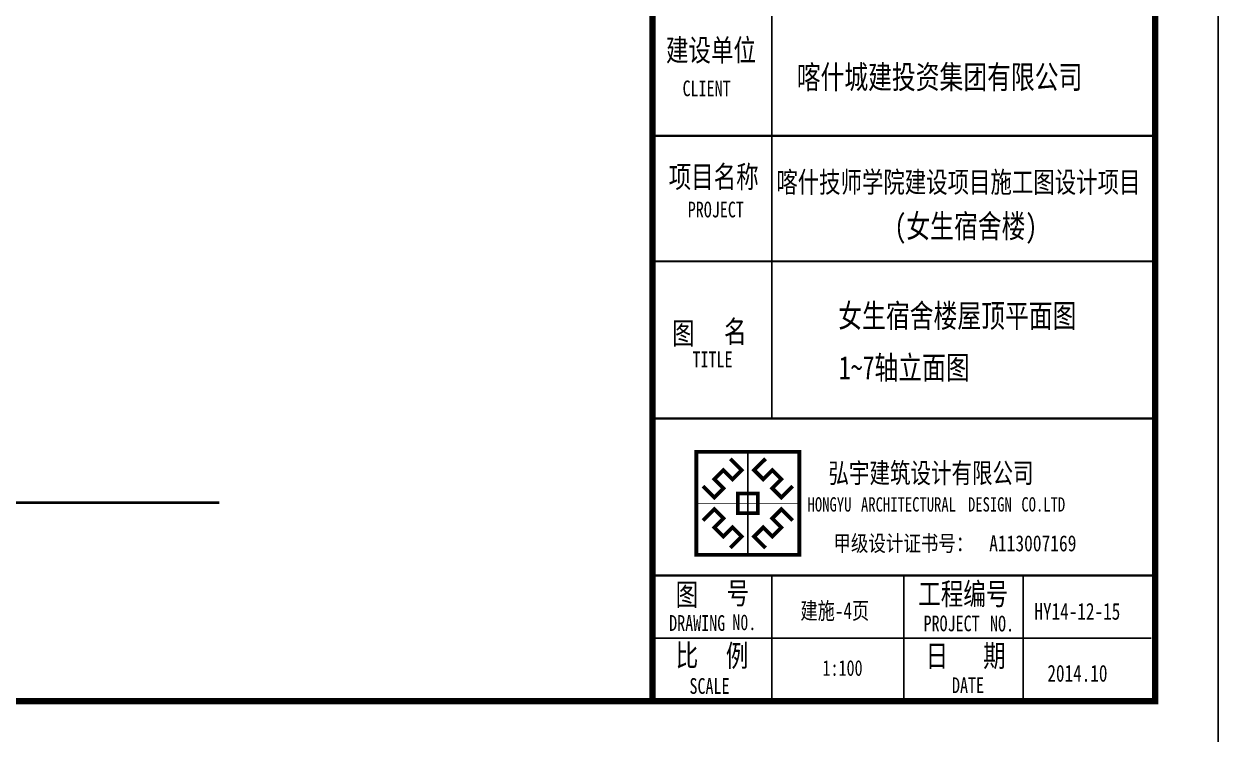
# Model space of a CAD drawing. Extents: x 30064 to 135164, y 17999 to 492668.
# Drawn here: x 95176 to 114181, y 137274 to 148580 of the extents above; entities that cross this region are included whole.
import ezdxf

# ---------------------------------------------------------------- set-up
doc = ezdxf.new("R2010")
doc.units = 0
doc.header["$LTSCALE"] = 1000
doc.header["$MEASUREMENT"] = 0
for name, color, linetype in [('PUB_TITLE', 7, 'Continuous'), ('TK', 126, 'Continuous'), ('TWT_TITLE', 7, 'Continuous'), ('WALL', 2, 'Continuous')]:
    doc.layers.add(name, color=color, linetype=linetype)
doc.styles.add('-宋体', font='', dxfattribs={"width": 0.8})
doc.styles.add('_TEL_DIM', font='simhei.ttf', dxfattribs={"width": 0.8, "height": 3.5})
doc.styles.get('-宋体').set_extended_font_data('SimSun')

# ---------------------------------------------------------------- blocks, each defined once
blk = doc.blocks.new('logo')
at = {"color": 6}
blk.add_line((1004, 2011), (1004, 0), dxfattribs=at)
at = {"color": 6, "const_width": 74.6}
for points in [[(0, 2011), (2008, 2011), (2008, 0), (0, 0)], [(809, 1198), (1199, 1198), (1199, 813), (809, 813)]]:
    blk.add_lwpolyline(points, close=True, dxfattribs=at)
at = {"color": 6}
blk.add_lwpolyline([(0, 2011), (2008, 2011), (2008, 0), (0, 0)], close=True, dxfattribs=at)
for points, const_width in [([(660, 1874), (883, 1654), (704, 1475), (526, 1653), (350, 1477), (528, 1299), (350, 1120), (129, 1340)], 74.6), ([(1004, 2011), (1004, 0)], 15.2), ([(1348, 1874), (1125, 1654), (1304, 1475), (1482, 1653), (1658, 1477), (1480, 1299), (1659, 1120), (1879, 1340)], 74.6), ([(0, 1006), (2008, 1006)], 15.2), ([(660, 137), (883, 357), (704, 536), (526, 358), (350, 534), (528, 712), (350, 891), (129, 671)], 74.6), ([(1348, 137), (1125, 357), (1304, 536), (1482, 358), (1658, 534), (1480, 712), (1659, 891), (1879, 671)], 74.6)]:
    blk.add_lwpolyline(points, dxfattribs=dict(at, const_width=const_width))

msp = doc.modelspace()

# ---------------------------------------------------------------- linework, layer by layer
for p, q in [((105181, 137798), (105181, 195198)), ((107081, 142299), (107081, 148799)), ((106381, 142299), (113181, 142299)), ((106381, 139799), (113181, 139799)), ((106381, 139799), (113116, 139799)), ((107081, 137798), (107081, 139799)), ((109181, 137798), (109181, 139799)), ((111081, 137798), (111081, 139799)), ((105181, 138799), (113116, 138799)), ((107381, 138799), (107581, 138799)), ((113181, 137798), (106381, 137798)), ((106381, 137798), (108081, 137798)), ((113181, 137799), (107229, 137799))]:
    msp.add_line(p, q)
at = {"const_width": 34}
for points in [[(105181, 146799), (113181, 146799)], [(105181, 144799), (113181, 144799)], [(105181, 142299), (113181, 142299)], [(105181, 139799), (113181, 139799)]]:
    msp.add_lwpolyline(points, dxfattribs=at)
msp.add_point((113181, 137799))
at = {"layer": 'PUB_TITLE', "const_width": 100}
msp.add_lwpolyline([(105181, 195198), (113181, 195198), (113181, 137799), (105181, 137799)], close=True, dxfattribs=at)
at = {"layer": 'TWT_TITLE'}
msp.add_lwpolyline([(30081, 136799), (114181, 136799), (114181, 196199), (30081, 196199)], close=True, dxfattribs=at)
at = {"layer": 'TWT_TITLE', "const_width": 100}
msp.add_lwpolyline([(32581, 137799), (113181, 137799), (113181, 195199), (32581, 195199)], close=True, dxfattribs=at)
at = {"layer": 'WALL', "ltscale": 10, "const_width": 40}
msp.add_lwpolyline([(98284, 140959), (43475, 140959)], dxfattribs=at)

# ---------------------------------------------------------------- block references
at = {"color": 5, "xscale": 0.8162497762823477, "yscale": 0.8162497763405554, "zscale": 0.8162497763138334}
msp.add_blockref('logo', (105878, 140127), dxfattribs=at)

# ---------------------------------------------------------------- texts
at = {"style": '-宋体', "width": 0.75}
for s, height, p in [('建设单位', 350, (105394, 147987)), ('喀什城建投资集团有限公司', 370.27, (107475, 147549)), ('CLIENT', 250, (105658, 147429)), ('项目名称', 350, (105438, 145971)), ('喀什技师学院建设项目施工图设计项目', 333.25, (107149, 145895)), ('PROJECT', 250, (105741, 145500)), ('(女生宿舍楼)', 370.3, (109031, 145176)), ('女生宿舍楼屋顶平面图', 370.3, (108137, 143749)), ('名', 350, (106319, 143506)), ('图', 350, (105490, 143481)), ('TITLE', 250, (105816, 143115)), ('1~7轴立面图', 370.3, (108145, 142923)), ('图', 350, (105548, 139319)), ('号', 350, (106360, 139343)), ('工程编号', 350, (109410, 139331)), ('建施-4页', 267.7, (107534, 139104)), ('HY14-12-15', 267.7, (111258, 139095)), ('DRAWING', 250, (105445, 138918)), ('N0.', 250, (106450, 138929)), ('PROJECT', 250, (109493, 138911)), ('NO.', 250, (110551, 138908)), ('比', 350, (105550, 138354)), ('例', 350, (106348, 138348)), ('期', 350, (110441, 138347)), ('日', 350, (109526, 138345)), ('1:100', 250, (107885, 138202)), ('2014.10', 267.7, (111464, 138109)), ('SCALE', 250, (105768, 137915)), ('DATE', 250, (109946, 137927))]:
    msp.add_text(s, height=height, dxfattribs=at).set_placement(p)
at = {"layer": 'TK', "color": 9}
for s, height, style, width, p in [('弘宇建筑设计有限公司', 319, '-宋体', 0.75, (107980, 141271)), ('HONGYU', 227.8, '-宋体', 0.75, (107648, 140817, 0)), ('ARCHITECTURAL', 227.85, '-宋体', 0.75, (108498, 140817, 0)), ('DESIGN', 227.8, '-宋体', 0.75, (110200, 140817, 0)), ('CO.LTD', 227.8, '-宋体', 0.75, (111050, 140817, 0)), ('甲级设计证书号：', 255.1, '_TEL_DIM', 0.8, (108059, 140184)), ('A113007169', 255.1, '_TEL_DIM', 0.8, (110538, 140184))]:
    msp.add_text(s, height=height, dxfattribs=dict(at, style=style, width=width)).set_placement(p)

doc.saveas('drawing.dxf')
